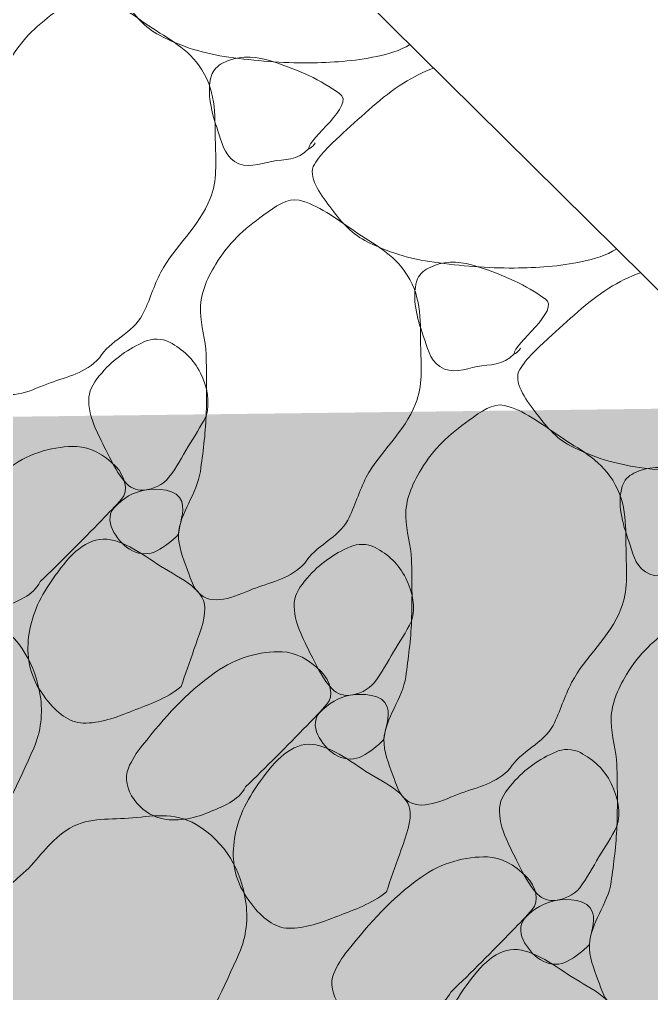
# Model space of a CAD drawing. Header units: feet. Extents: x 47819 to 50150, y 49272 to 50730.
# Drawn here: x 49402.29 to 49405.77, y 50340.57 to 50345.95 of the extents above; entities that cross this region are included whole.
import ezdxf

# ---------------------------------------------------------------- set-up
doc = ezdxf.new("R2010")
doc.units = ezdxf.units.FT
doc.header["$MEASUREMENT"] = 0
doc.layers.add('Level 30', color=1, linetype='Continuous', lineweight=0)
doc.layers.add('Level 45', color=1, linetype='Continuous', lineweight=0)
doc.layers.add('SILT FENCE', color=200, linetype='Continuous')

msp = doc.modelspace()

# ---------------------------------------------------------------- linework, layer by layer
at = {"layer": 'Level 30', "color": 1, "linetype": 'Continuous', "lineweight": 0}
for points, knots in [([(49404.4407, 50345.8147), (49404.3847, 50345.7815), (49404.3221, 50345.7628), (49404.2577, 50345.7492), (49404.1329, 50345.723), (49404.008, 50345.7149), (49403.8829, 50345.7139), (49403.7357, 50345.7126), (49403.5882, 50345.7251), (49403.441, 50345.7457), (49403.3079, 50345.7643), (49403.1832, 50345.8005), (49403.0591, 50345.8659), (49402.9755, 50345.91), (49402.9232, 50345.9762), (49402.8647, 50346.0533), (49402.8109, 50346.1241), (49402.7405, 50346.2209), (49402.7798, 50346.2866), (49402.8171, 50346.3489), (49402.8794, 50346.4061), (49402.9389, 50346.4599), (49403.0483, 50346.5586), (49403.1483, 50346.6573), (49403.2713, 50346.7356), (49403.3218, 50346.7678), (49403.3745, 50346.7943), (49403.4298, 50346.8155)], [0, 0, 0, 0, 0.069985, 0.069985, 0.069985, 0.205533, 0.205533, 0.205533, 0.365083, 0.365083, 0.365083, 0.50923, 0.50923, 0.50923, 0.60647, 0.60647, 0.60647, 0.695878, 0.695878, 0.695878, 0.780575, 0.780575, 0.780575, 0.936081, 0.936081, 0.936081, 1, 1, 1, 1]), ([(49402.7268, 50344.084), (49402.6494, 50343.9993), (49402.5503, 50343.9812), (49402.4546, 50343.9461), (49402.3585, 50343.9109), (49402.2351, 50343.8411), (49402.1505, 50343.9107), (49402.1086, 50343.9453), (49402.0979, 50343.9961), (49402.0798, 50344.0451), (49402.0554, 50344.1109), (49402.0275, 50344.1782), (49402.0303, 50344.2431), (49402.0354, 50344.3597), (49402.1337, 50344.469), (49402.1505, 50344.5896), (49402.1647, 50344.6912), (49402.1784, 50344.7942), (49402.1823, 50344.8972), (49402.1867, 50345.0102), (49402.1852, 50345.1235), (49402.1823, 50345.2366), (49402.1803, 50345.3161), (49402.1522, 50345.3946), (49402.1505, 50345.4734), (49402.1486, 50345.5642), (49402.1834, 50345.6502), (49402.2354, 50345.7351), (49402.3071, 50345.8524), (49402.3869, 50345.9254), (49402.5005, 50346.0073), (49402.5636, 50346.0527), (49402.6325, 50346.1036), (49402.695, 50346.0886), (49402.7982, 50346.064), (49402.8986, 50345.9881), (49402.999, 50345.9189), (49403.1091, 50345.8431), (49403.2154, 50345.7969), (49403.2925, 50345.675), (49403.376, 50345.5429), (49403.363, 50345.405), (49403.3667, 50345.2684), (49403.3695, 50345.1674), (49403.3777, 50345.0636), (49403.3385, 50344.9643), (49403.2756, 50344.8052), (49403.1414, 50344.6995), (49403.0662, 50344.5577), (49403.0266, 50344.483), (49403.0028, 50344.3957), (49402.9637, 50344.3209), (49402.913, 50344.2238), (49402.7817, 50344.1766), (49402.7268, 50344.084)], [0, 0, 0, 0, 0.054316, 0.054316, 0.054316, 0.108799, 0.108799, 0.108799, 0.135821, 0.135821, 0.135821, 0.172146, 0.172146, 0.172146, 0.237422, 0.237422, 0.237422, 0.292461, 0.292461, 0.292461, 0.352873, 0.352873, 0.352873, 0.395413, 0.395413, 0.395413, 0.444368, 0.444368, 0.444368, 0.51201, 0.51201, 0.51201, 0.549525, 0.549525, 0.549525, 0.611502, 0.611502, 0.611502, 0.679424, 0.679424, 0.679424, 0.752988, 0.752988, 0.752988, 0.80734, 0.80734, 0.80734, 0.894432, 0.894432, 0.894432, 0.940374, 0.940374, 0.940374, 1, 1, 1, 1]), ([(49403.8829, 50345.2401), (49403.8201, 50345.1727), (49403.7486, 50345.1829), (49403.6779, 50345.1694), (49403.611, 50345.1566), (49403.5364, 50345.1249), (49403.4728, 50345.1694), (49403.4129, 50345.2113), (49403.4022, 50345.2768), (49403.3809, 50345.3391), (49403.347, 50345.4379), (49403.3154, 50345.5455), (49403.3455, 50345.6431), (49403.3549, 50345.6735), (49403.3783, 50345.6982), (49403.4092, 50345.7139), (49403.4863, 50345.7531), (49403.571, 50345.7529), (49403.646, 50345.7315), (49403.7259, 50345.7088), (49403.8042, 50345.6796), (49403.8829, 50345.6431), (49403.9441, 50345.6149), (49404.0012, 50345.5793), (49404.0526, 50345.5442), (49404.1438, 50345.4819), (49403.8771, 50345.2935), (49403.8829, 50345.2401), (49403.8837, 50345.2332), (49403.9277, 50345.2742), (49403.9147, 50345.2719)], [0, 0, 0, 0, 0.103475, 0.103475, 0.103475, 0.201297, 0.201297, 0.201297, 0.293367, 0.293367, 0.293367, 0.439391, 0.439391, 0.439391, 0.484772, 0.484772, 0.484772, 0.598088, 0.598088, 0.598088, 0.7187, 0.7187, 0.7187, 0.812423, 0.812423, 0.812423, 0.978533, 0.978533, 0.978533, 1, 1, 1, 1]), ([(49405.5812, 50344.6855), (49405.5236, 50344.6498), (49405.4583, 50344.6299), (49405.3912, 50344.6157), (49405.2664, 50344.5894), (49405.1415, 50344.5813), (49405.0164, 50344.5804), (49404.8692, 50344.5793), (49404.7217, 50344.5916), (49404.5745, 50344.6122), (49404.4414, 50344.6308), (49404.3167, 50344.667), (49404.1926, 50344.7324), (49404.1089, 50344.7765), (49404.0566, 50344.8427), (49403.9982, 50344.9198), (49403.9444, 50344.9906), (49403.874, 50345.0874), (49403.9133, 50345.1531), (49403.9506, 50345.2154), (49404.0129, 50345.2726), (49404.0724, 50345.3264), (49404.1817, 50345.4252), (49404.2816, 50345.5239), (49404.4048, 50345.6021), (49404.4579, 50345.6359), (49404.5134, 50345.6633), (49404.5715, 50345.6851)], [0, 0, 0, 0, 0.072452, 0.072452, 0.072452, 0.207182, 0.207182, 0.207182, 0.36577, 0.36577, 0.36577, 0.509049, 0.509049, 0.509049, 0.605703, 0.605703, 0.605703, 0.694572, 0.694572, 0.694572, 0.778758, 0.778758, 0.778758, 0.933327, 0.933327, 0.933327, 1, 1, 1, 1]), ([(49403.8603, 50342.9505), (49403.7829, 50342.8658), (49403.6838, 50342.8477), (49403.5881, 50342.8126), (49403.492, 50342.7774), (49403.3686, 50342.7076), (49403.284, 50342.7772), (49403.2421, 50342.8118), (49403.2314, 50342.8626), (49403.2133, 50342.9116), (49403.1889, 50342.9774), (49403.161, 50343.0447), (49403.1638, 50343.1096), (49403.1689, 50343.2262), (49403.2672, 50343.3355), (49403.284, 50343.4561), (49403.2982, 50343.5577), (49403.3119, 50343.6607), (49403.3158, 50343.7637), (49403.3202, 50343.8767), (49403.3187, 50343.9901), (49403.3158, 50344.1031), (49403.3138, 50344.1827), (49403.2856, 50344.2611), (49403.284, 50344.34), (49403.2821, 50344.4307), (49403.3169, 50344.5167), (49403.3689, 50344.6016), (49403.4406, 50344.7189), (49403.5204, 50344.7919), (49403.634, 50344.8738), (49403.6971, 50344.9192), (49403.766, 50344.9701), (49403.8285, 50344.9551), (49403.9316, 50344.9305), (49404.0321, 50344.8546), (49404.1325, 50344.7854), (49404.2426, 50344.7096), (49404.3489, 50344.6634), (49404.426, 50344.5415), (49404.5094, 50344.4094), (49404.4965, 50344.2715), (49404.5002, 50344.1349), (49404.503, 50344.0339), (49404.5112, 50343.9302), (49404.4719, 50343.8308), (49404.4091, 50343.6717), (49404.2749, 50343.566), (49404.1997, 50343.4242), (49404.16, 50343.3495), (49404.1363, 50343.2622), (49404.0972, 50343.1874), (49404.0465, 50343.0903), (49403.9152, 50343.0431), (49403.8603, 50342.9505)], [0, 0, 0, 0, 0.054316, 0.054316, 0.054316, 0.108799, 0.108799, 0.108799, 0.135821, 0.135821, 0.135821, 0.172146, 0.172146, 0.172146, 0.237422, 0.237422, 0.237422, 0.292461, 0.292461, 0.292461, 0.352873, 0.352873, 0.352873, 0.395413, 0.395413, 0.395413, 0.444368, 0.444368, 0.444368, 0.51201, 0.51201, 0.51201, 0.549525, 0.549525, 0.549525, 0.611502, 0.611502, 0.611502, 0.679424, 0.679424, 0.679424, 0.752988, 0.752988, 0.752988, 0.80734, 0.80734, 0.80734, 0.894432, 0.894432, 0.894432, 0.940374, 0.940374, 0.940374, 1, 1, 1, 1]), ([(49405.0164, 50344.1066), (49404.9536, 50344.0392), (49404.882, 50344.0494), (49404.8114, 50344.0359), (49404.7445, 50344.0231), (49404.6699, 50343.9914), (49404.6063, 50344.0359), (49404.5464, 50344.0778), (49404.5357, 50344.1433), (49404.5144, 50344.2056), (49404.4805, 50344.3044), (49404.4489, 50344.412), (49404.479, 50344.5097), (49404.4884, 50344.54), (49404.5118, 50344.5647), (49404.5427, 50344.5804), (49404.6198, 50344.6196), (49404.7045, 50344.6194), (49404.7795, 50344.598), (49404.8594, 50344.5753), (49404.9377, 50344.5461), (49405.0164, 50344.5097), (49405.0776, 50344.4814), (49405.1347, 50344.4458), (49405.1861, 50344.4107), (49405.2773, 50344.3484), (49405.0105, 50344.16), (49405.0164, 50344.1066), (49405.0172, 50344.0997), (49405.0612, 50344.1407), (49405.0482, 50344.1384)], [0, 0, 0, 0, 0.103475, 0.103475, 0.103475, 0.201297, 0.201297, 0.201297, 0.293367, 0.293367, 0.293367, 0.439391, 0.439391, 0.439391, 0.484772, 0.484772, 0.484772, 0.598088, 0.598088, 0.598088, 0.7187, 0.7187, 0.7187, 0.812423, 0.812423, 0.812423, 0.978533, 0.978533, 0.978533, 1, 1, 1, 1]), ([(49406.7216, 50343.5565), (49406.6624, 50343.5182), (49406.5944, 50343.497), (49406.5247, 50343.4822), (49406.3999, 50343.4558), (49406.275, 50343.4476), (49406.1499, 50343.4469), (49406.0027, 50343.446), (49405.8552, 50343.4581), (49405.708, 50343.4787), (49405.5749, 50343.4973), (49405.4502, 50343.5335), (49405.3261, 50343.5989), (49405.2424, 50343.643), (49405.1901, 50343.7092), (49405.1317, 50343.7863), (49405.0779, 50343.8571), (49405.0075, 50343.9539), (49405.0468, 50344.0196), (49405.0841, 50344.0819), (49405.1464, 50344.139), (49405.2059, 50344.1929), (49405.3152, 50344.2917), (49405.415, 50344.3905), (49405.5383, 50344.4686), (49405.594, 50344.5039), (49405.6522, 50344.5324), (49405.7134, 50344.5547)], [0, 0, 0, 0, 0.074869, 0.074869, 0.074869, 0.208794, 0.208794, 0.208794, 0.366433, 0.366433, 0.366433, 0.508854, 0.508854, 0.508854, 0.60493, 0.60493, 0.60493, 0.693267, 0.693267, 0.693267, 0.77695, 0.77695, 0.77695, 0.930594, 0.930594, 0.930594, 1, 1, 1, 1]), ([(49403.3158, 50343.7637), (49403.285, 50343.7014), (49403.2507, 50343.6503), (49403.2168, 50343.594), (49403.1823, 50343.5366), (49403.1536, 50343.4803), (49403.1108, 50343.4242), (49403.0783, 50343.3817), (49403.0225, 50343.3597), (49402.9764, 50343.3535), (49402.9445, 50343.3492), (49402.9049, 50343.3603), (49402.8774, 50343.3889), (49402.8251, 50343.4434), (49402.8028, 50343.4991), (49402.7714, 50343.5586), (49402.7473, 50343.6042), (49402.7251, 50343.6491), (49402.7042, 50343.6965), (49402.6805, 50343.7501), (49402.6649, 50343.8108), (49402.6688, 50343.8662), (49402.6723, 50343.9147), (49402.7025, 50343.9577), (49402.7395, 50344.0005), (49402.811, 50344.0833), (49402.8873, 50344.1342), (49402.9764, 50344.1738), (49403.0183, 50344.1924), (49403.0717, 50344.1929), (49403.1143, 50344.1702), (49403.1884, 50344.1309), (49403.2455, 50344.0785), (49403.284, 50344.0005), (49403.3223, 50343.9229), (49403.3388, 50343.8394), (49403.3158, 50343.7637)], [0, 0, 0, 0, 0.087607, 0.087607, 0.087607, 0.176844, 0.176844, 0.176844, 0.244543, 0.244543, 0.244543, 0.291416, 0.291416, 0.291416, 0.380653, 0.380653, 0.380653, 0.449046, 0.449046, 0.449046, 0.526343, 0.526343, 0.526343, 0.594042, 0.594042, 0.594042, 0.724902, 0.724902, 0.724902, 0.786407, 0.786407, 0.786407, 0.893425, 0.893425, 0.893425, 1, 1, 1, 1]), ([(49404.9938, 50341.817), (49404.9163, 50341.7323), (49404.8173, 50341.7142), (49404.7216, 50341.6791), (49404.6255, 50341.6439), (49404.5021, 50341.5741), (49404.4175, 50341.6438), (49404.3756, 50341.6783), (49404.3649, 50341.7291), (49404.3468, 50341.7781), (49404.3224, 50341.844), (49404.2945, 50341.9112), (49404.2973, 50341.9761), (49404.3024, 50342.0927), (49404.4007, 50342.202), (49404.4175, 50342.3226), (49404.4316, 50342.4242), (49404.4454, 50342.5272), (49404.4493, 50342.6302), (49404.4536, 50342.7432), (49404.4522, 50342.8566), (49404.4493, 50342.9696), (49404.4473, 50343.0492), (49404.4191, 50343.1276), (49404.4175, 50343.2065), (49404.4156, 50343.2972), (49404.4504, 50343.3832), (49404.5024, 50343.4681), (49404.5741, 50343.5854), (49404.6539, 50343.6585), (49404.7675, 50343.7403), (49404.8306, 50343.7857), (49404.8995, 50343.8366), (49404.962, 50343.8216), (49405.0651, 50343.797), (49405.1656, 50343.7211), (49405.266, 50343.6519), (49405.3761, 50343.5761), (49405.4824, 50343.5299), (49405.5595, 50343.408), (49405.6429, 50343.2759), (49405.63, 50343.138), (49405.6337, 50343.0014), (49405.6365, 50342.9004), (49405.6447, 50342.7967), (49405.6054, 50342.6973), (49405.5426, 50342.5382), (49405.4084, 50342.4325), (49405.3332, 50342.2908), (49405.2935, 50342.216), (49405.2697, 50342.1287), (49405.2307, 50342.0539), (49405.18, 50341.9568), (49405.0487, 50341.9096), (49404.9938, 50341.817)], [0, 0, 0, 0, 0.054316, 0.054316, 0.054316, 0.108799, 0.108799, 0.108799, 0.135821, 0.135821, 0.135821, 0.172146, 0.172146, 0.172146, 0.237422, 0.237422, 0.237422, 0.292461, 0.292461, 0.292461, 0.352873, 0.352873, 0.352873, 0.395413, 0.395413, 0.395413, 0.444368, 0.444368, 0.444368, 0.51201, 0.51201, 0.51201, 0.549525, 0.549525, 0.549525, 0.611502, 0.611502, 0.611502, 0.679424, 0.679424, 0.679424, 0.752988, 0.752988, 0.752988, 0.80734, 0.80734, 0.80734, 0.894432, 0.894432, 0.894432, 0.940374, 0.940374, 0.940374, 1, 1, 1, 1]), ([(49402.4001, 50342.848), (49402.3598, 50342.7689), (49402.2742, 50342.74), (49402.1951, 50342.7065), (49402.1102, 50342.6706), (49402.015, 50342.6528), (49401.9299, 50342.6747), (49401.8733, 50342.6893), (49401.8257, 50342.7228), (49401.7849, 50342.7772), (49401.7445, 50342.8312), (49401.7318, 50342.8984), (49401.7531, 50342.9505), (49401.7712, 50342.9946), (49401.7982, 50343.0371), (49401.8309, 50343.0778), (49401.956, 50343.2332), (49402.0645, 50343.3593), (49402.234, 50343.4808), (49402.3483, 50343.5628), (49402.4812, 50343.5981), (49402.6016, 50343.594), (49402.6774, 50343.5913), (49402.7495, 50343.5528), (49402.8173, 50343.4844), (49402.8687, 50343.4325), (49402.8893, 50343.3491), (49402.8491, 50343.304), (49402.814, 50343.2646), (49402.7773, 50343.2261), (49402.7395, 50343.1874), (49402.6264, 50343.0713), (49402.5133, 50342.9564), (49402.4001, 50342.848)], [0, 0, 0, 0, 0.081972, 0.081972, 0.081972, 0.169857, 0.169857, 0.169857, 0.228285, 0.228285, 0.228285, 0.286248, 0.286248, 0.286248, 0.335334, 0.335334, 0.335334, 0.522907, 0.522907, 0.522907, 0.649504, 0.649504, 0.649504, 0.729114, 0.729114, 0.729114, 0.789367, 0.789367, 0.789367, 0.842044, 0.842044, 0.842044, 1, 1, 1, 1]), ([(49406.1499, 50342.9731), (49406.0871, 50342.9057), (49406.0155, 50342.9159), (49405.9448, 50342.9024), (49405.878, 50342.8896), (49405.8034, 50342.8579), (49405.7398, 50342.9024), (49405.6799, 50342.9443), (49405.6692, 50343.0098), (49405.6479, 50343.0721), (49405.614, 50343.1709), (49405.5824, 50343.2785), (49405.6125, 50343.3762), (49405.6219, 50343.4065), (49405.6453, 50343.4312), (49405.6761, 50343.4469), (49405.7533, 50343.4861), (49405.838, 50343.4859), (49405.913, 50343.4646), (49405.9929, 50343.4418), (49406.0712, 50343.4126), (49406.1499, 50343.3762), (49406.2111, 50343.3479), (49406.2682, 50343.3123), (49406.3196, 50343.2772), (49406.4108, 50343.2149), (49406.144, 50343.0265), (49406.1499, 50342.9731), (49406.1507, 50342.9662), (49406.1947, 50343.0072), (49406.1817, 50343.0049)], [0, 0, 0, 0, 0.103475, 0.103475, 0.103475, 0.201297, 0.201297, 0.201297, 0.293367, 0.293367, 0.293367, 0.439391, 0.439391, 0.439391, 0.484772, 0.484772, 0.484772, 0.598088, 0.598088, 0.598088, 0.7187, 0.7187, 0.7187, 0.812423, 0.812423, 0.812423, 0.978533, 0.978533, 0.978533, 1, 1, 1, 1]), ([(49403.1638, 50343.1096), (49403.1258, 50343.0715), (49403.0878, 50343.0417), (49403.0436, 50343.0177), (49403.0043, 50342.9963), (49402.9511, 50342.9963), (49402.9092, 50343.0177), (49402.8641, 50343.0407), (49402.8322, 50343.0777), (49402.8067, 50343.1202), (49402.7831, 50343.1596), (49402.7724, 50343.2157), (49402.8067, 50343.2545), (49402.8568, 50343.3113), (49402.9172, 50343.3423), (49402.9764, 50343.3535), (49403.0412, 50343.3658), (49403.1601, 50343.3609), (49403.1815, 50343.2899), (49403.1995, 50343.23), (49403.1673, 50343.1699), (49403.1638, 50343.1096)], [0, 0, 0, 0, 0.13075, 0.13075, 0.13075, 0.246831, 0.246831, 0.246831, 0.372114, 0.372114, 0.372114, 0.488195, 0.488195, 0.488195, 0.657947, 0.657947, 0.657947, 0.84346, 0.84346, 0.84346, 1, 1, 1, 1]), ([(49403.1779, 50342.2681), (49403.0939, 50342.1998), (49403.0044, 50342.1715), (49402.9092, 50342.1338), (49402.8204, 50342.0985), (49402.7262, 50342.064), (49402.637, 50342.0666), (49402.5591, 50342.0689), (49402.4927, 50342.1234), (49402.4319, 50342.201), (49402.3526, 50342.3021), (49402.3274, 50342.4039), (49402.3329, 50342.505), (49402.3387, 50342.6089), (49402.3715, 50342.7125), (49402.439, 50342.8161), (49402.5161, 50342.9343), (49402.6002, 50343.0492), (49402.7077, 50343.0778), (49402.8111, 50343.1053), (49402.9358, 50343.0202), (49403.0436, 50342.947), (49403.1513, 50342.8737), (49403.3069, 50342.8169), (49403.3088, 50342.703), (49403.31, 50342.6279), (49403.2743, 50342.5481), (49403.2487, 50342.4732), (49403.2252, 50342.4048), (49403.2006, 50342.3367), (49403.1779, 50342.2681)], [0, 0, 0, 0, 0.099321, 0.099321, 0.099321, 0.192025, 0.192025, 0.192025, 0.273076, 0.273076, 0.273076, 0.378794, 0.378794, 0.378794, 0.48747, 0.48747, 0.48747, 0.61146, 0.61146, 0.61146, 0.73063, 0.73063, 0.73063, 0.849753, 0.849753, 0.849753, 0.928287, 0.928287, 0.928287, 1, 1, 1, 1]), ([(49404.4493, 50342.6302), (49404.4185, 50342.5679), (49404.3842, 50342.5168), (49404.3503, 50342.4605), (49404.3158, 50342.4031), (49404.2871, 50342.3468), (49404.2443, 50342.2908), (49404.2118, 50342.2482), (49404.156, 50342.2263), (49404.1099, 50342.22), (49404.078, 50342.2157), (49404.0384, 50342.2268), (49404.0109, 50342.2554), (49403.9586, 50342.3099), (49403.9363, 50342.3656), (49403.9048, 50342.4251), (49403.8807, 50342.4707), (49403.8586, 50342.5156), (49403.8377, 50342.563), (49403.814, 50342.6166), (49403.7984, 50342.6773), (49403.8023, 50342.7327), (49403.8058, 50342.7812), (49403.836, 50342.8242), (49403.873, 50342.867), (49403.9445, 50342.9498), (49404.0208, 50343.0007), (49404.1099, 50343.0403), (49404.1518, 50343.0589), (49404.2052, 50343.0594), (49404.2478, 50343.0368), (49404.3219, 50342.9974), (49404.379, 50342.945), (49404.4175, 50342.867), (49404.4558, 50342.7894), (49404.4723, 50342.7059), (49404.4493, 50342.6302)], [0, 0, 0, 0, 0.087607, 0.087607, 0.087607, 0.176844, 0.176844, 0.176844, 0.244543, 0.244543, 0.244543, 0.291416, 0.291416, 0.291416, 0.380653, 0.380653, 0.380653, 0.449046, 0.449046, 0.449046, 0.526343, 0.526343, 0.526343, 0.594042, 0.594042, 0.594042, 0.724902, 0.724902, 0.724902, 0.786407, 0.786407, 0.786407, 0.893425, 0.893425, 0.893425, 1, 1, 1, 1]), ([(49401.541, 50340.6382), (49401.4664, 50340.5307), (49401.349, 50340.5125), (49401.2405, 50340.4933), (49401.0858, 50340.4659), (49400.921, 50340.4667), (49400.7667, 50340.5357), (49400.5618, 50340.6273), (49400.3835, 50340.7605), (49400.2894, 50340.9494), (49400.1928, 50341.1432), (49400.268, 50341.4095), (49400.3919, 50341.5893), (49400.4746, 50341.7092), (49400.5573, 50341.8271), (49400.6642, 50341.9252), (49400.8314, 50342.0787), (49401.0068, 50342.2201), (49401.1733, 50342.3707), (49401.2558, 50342.4452), (49401.3079, 50342.5369), (49401.4102, 50342.6075), (49401.5169, 50342.6812), (49401.6382, 50342.6659), (49401.7531, 50342.6747), (49401.8769, 50342.6842), (49402.0042, 50342.7121), (49402.1279, 50342.6394), (49402.2926, 50342.5425), (49402.374, 50342.3815), (49402.4001, 50342.2186), (49402.4153, 50342.1237), (49402.4043, 50342.0183), (49402.3648, 50341.9287), (49402.2819, 50341.7411), (49402.1951, 50341.5593), (49402.0925, 50341.3807), (49401.9852, 50341.1938), (49401.8937, 50341.0002), (49401.7496, 50340.8398), (49401.6843, 50340.7671), (49401.6123, 50340.7038), (49401.541, 50340.6382)], [0, 0, 0, 0, 0.050597, 0.050597, 0.050597, 0.122728, 0.122728, 0.122728, 0.218507, 0.218507, 0.218507, 0.316787, 0.316787, 0.316787, 0.38235, 0.38235, 0.38235, 0.484937, 0.484937, 0.484937, 0.535738, 0.535738, 0.535738, 0.588733, 0.588733, 0.588733, 0.645816, 0.645816, 0.645816, 0.721809, 0.721809, 0.721809, 0.766098, 0.766098, 0.766098, 0.85889, 0.85889, 0.85889, 0.956017, 0.956017, 0.956017, 1, 1, 1, 1]), ([(49406.1273, 50340.6835), (49406.0498, 50340.5988), (49405.9508, 50340.5807), (49405.855, 50340.5456), (49405.759, 50340.5104), (49405.6355, 50340.4406), (49405.551, 50340.5103), (49405.5091, 50340.5448), (49405.4984, 50340.5956), (49405.4803, 50340.6446), (49405.4559, 50340.7105), (49405.428, 50340.7777), (49405.4308, 50340.8426), (49405.4359, 50340.9592), (49405.5342, 50341.0685), (49405.551, 50341.1891), (49405.5651, 50341.2907), (49405.5789, 50341.3937), (49405.5828, 50341.4967), (49405.5871, 50341.6097), (49405.5857, 50341.7231), (49405.5828, 50341.8361), (49405.5808, 50341.9157), (49405.5526, 50341.9941), (49405.551, 50342.073), (49405.5491, 50342.1637), (49405.5839, 50342.2497), (49405.6358, 50342.3346), (49405.7076, 50342.4519), (49405.7873, 50342.525), (49405.901, 50342.6068), (49405.964, 50342.6522), (49406.033, 50342.7031), (49406.0955, 50342.6881), (49406.1986, 50342.6635), (49406.2991, 50342.5877), (49406.3995, 50342.5184), (49406.5096, 50342.4426), (49406.6159, 50342.3964), (49406.693, 50342.2745), (49406.7764, 50342.1424), (49406.7635, 50342.0045), (49406.7672, 50341.8679), (49406.77, 50341.7669), (49406.7781, 50341.6632), (49406.7389, 50341.5638), (49406.6761, 50341.4047), (49406.5419, 50341.299), (49406.4667, 50341.1573), (49406.427, 50341.0825), (49406.4032, 50340.9952), (49406.3642, 50340.9204), (49406.3134, 50340.8233), (49406.1822, 50340.7761), (49406.1273, 50340.6835)], [0, 0, 0, 0, 0.054316, 0.054316, 0.054316, 0.108799, 0.108799, 0.108799, 0.135821, 0.135821, 0.135821, 0.172146, 0.172146, 0.172146, 0.237422, 0.237422, 0.237422, 0.292461, 0.292461, 0.292461, 0.352873, 0.352873, 0.352873, 0.395413, 0.395413, 0.395413, 0.444368, 0.444368, 0.444368, 0.51201, 0.51201, 0.51201, 0.549525, 0.549525, 0.549525, 0.611502, 0.611502, 0.611502, 0.679424, 0.679424, 0.679424, 0.752988, 0.752988, 0.752988, 0.80734, 0.80734, 0.80734, 0.894432, 0.894432, 0.894432, 0.940374, 0.940374, 0.940374, 1, 1, 1, 1]), ([(49403.5336, 50341.7145), (49403.4933, 50341.6354), (49403.4077, 50341.6065), (49403.3286, 50341.573), (49403.2437, 50341.5371), (49403.1485, 50341.5193), (49403.0634, 50341.5412), (49403.0068, 50341.5558), (49402.9592, 50341.5893), (49402.9184, 50341.6438), (49402.878, 50341.6977), (49402.8653, 50341.7649), (49402.8866, 50341.817), (49402.9046, 50341.8611), (49402.9316, 50341.9036), (49402.9644, 50341.9443), (49403.0895, 50342.0997), (49403.198, 50342.2258), (49403.3674, 50342.3473), (49403.4818, 50342.4293), (49403.6147, 50342.4646), (49403.7351, 50342.4605), (49403.8109, 50342.4578), (49403.883, 50342.4193), (49403.9508, 50342.3509), (49404.0022, 50342.299), (49404.0228, 50342.2156), (49403.9826, 50342.1705), (49403.9475, 50342.1311), (49403.9108, 50342.0926), (49403.873, 50342.0539), (49403.7599, 50341.9378), (49403.6468, 50341.8229), (49403.5336, 50341.7145)], [0, 0, 0, 0, 0.081972, 0.081972, 0.081972, 0.169857, 0.169857, 0.169857, 0.228285, 0.228285, 0.228285, 0.286248, 0.286248, 0.286248, 0.335334, 0.335334, 0.335334, 0.522907, 0.522907, 0.522907, 0.649504, 0.649504, 0.649504, 0.729114, 0.729114, 0.729114, 0.789367, 0.789367, 0.789367, 0.842044, 0.842044, 0.842044, 1, 1, 1, 1]), ([(49404.2973, 50341.9761), (49404.2592, 50341.938), (49404.2213, 50341.9083), (49404.1771, 50341.8842), (49404.1378, 50341.8628), (49404.0846, 50341.8628), (49404.0427, 50341.8842), (49403.9976, 50341.9072), (49403.9657, 50341.9442), (49403.9402, 50341.9867), (49403.9166, 50342.0261), (49403.9059, 50342.0822), (49403.9402, 50342.1211), (49403.9903, 50342.1778), (49404.0506, 50342.2088), (49404.1099, 50342.22), (49404.1747, 50342.2323), (49404.2936, 50342.2274), (49404.315, 50342.1564), (49404.333, 50342.0965), (49404.3007, 50342.0364), (49404.2973, 50341.9761)], [0, 0, 0, 0, 0.13075, 0.13075, 0.13075, 0.246831, 0.246831, 0.246831, 0.372114, 0.372114, 0.372114, 0.488195, 0.488195, 0.488195, 0.657947, 0.657947, 0.657947, 0.84346, 0.84346, 0.84346, 1, 1, 1, 1]), ([(49404.3114, 50341.1346), (49404.2274, 50341.0663), (49404.1379, 50341.0381), (49404.0427, 50341.0003), (49403.9539, 50340.965), (49403.8596, 50340.9305), (49403.7705, 50340.9331), (49403.6925, 50340.9354), (49403.6262, 50340.9899), (49403.5654, 50341.0675), (49403.4861, 50341.1686), (49403.4609, 50341.2705), (49403.4664, 50341.3715), (49403.4722, 50341.4754), (49403.505, 50341.579), (49403.5725, 50341.6826), (49403.6496, 50341.8008), (49403.7337, 50341.9157), (49403.8412, 50341.9443), (49403.9446, 50341.9718), (49404.0693, 50341.8867), (49404.1771, 50341.8135), (49404.2848, 50341.7403), (49404.4404, 50341.6834), (49404.4422, 50341.5695), (49404.4435, 50341.4944), (49404.4078, 50341.4146), (49404.3821, 50341.3397), (49404.3587, 50341.2713), (49404.3341, 50341.2033), (49404.3114, 50341.1346)], [0, 0, 0, 0, 0.099321, 0.099321, 0.099321, 0.192025, 0.192025, 0.192025, 0.273076, 0.273076, 0.273076, 0.378794, 0.378794, 0.378794, 0.48747, 0.48747, 0.48747, 0.61146, 0.61146, 0.61146, 0.73063, 0.73063, 0.73063, 0.849753, 0.849753, 0.849753, 0.928287, 0.928287, 0.928287, 1, 1, 1, 1]), ([(49405.5828, 50341.4967), (49405.5519, 50341.4344), (49405.5177, 50341.3833), (49405.4838, 50341.327), (49405.4493, 50341.2696), (49405.4206, 50341.2133), (49405.3777, 50341.1573), (49405.3453, 50341.1147), (49405.2895, 50341.0928), (49405.2434, 50341.0866), (49405.2115, 50341.0823), (49405.1719, 50341.0933), (49405.1444, 50341.1219), (49405.0921, 50341.1764), (49405.0698, 50341.2321), (49405.0383, 50341.2916), (49405.0142, 50341.3372), (49404.9921, 50341.3821), (49404.9712, 50341.4295), (49404.9475, 50341.4831), (49404.9319, 50341.5438), (49404.9358, 50341.5992), (49404.9393, 50341.6477), (49404.9695, 50341.6907), (49405.0065, 50341.7336), (49405.078, 50341.8163), (49405.1543, 50341.8672), (49405.2434, 50341.9068), (49405.2853, 50341.9254), (49405.3387, 50341.9259), (49405.3813, 50341.9033), (49405.4554, 50341.8639), (49405.5125, 50341.8115), (49405.551, 50341.7336), (49405.5893, 50341.6559), (49405.6057, 50341.5724), (49405.5828, 50341.4967)], [0, 0, 0, 0, 0.087607, 0.087607, 0.087607, 0.176844, 0.176844, 0.176844, 0.244543, 0.244543, 0.244543, 0.291416, 0.291416, 0.291416, 0.380653, 0.380653, 0.380653, 0.449046, 0.449046, 0.449046, 0.526343, 0.526343, 0.526343, 0.594042, 0.594042, 0.594042, 0.724902, 0.724902, 0.724902, 0.786407, 0.786407, 0.786407, 0.893425, 0.893425, 0.893425, 1, 1, 1, 1]), ([(49402.6745, 50339.5048), (49402.5999, 50339.3972), (49402.4825, 50339.379), (49402.374, 50339.3598), (49402.2193, 50339.3324), (49402.0545, 50339.3332), (49401.9002, 50339.4022), (49401.6953, 50339.4939), (49401.517, 50339.627), (49401.4229, 50339.8159), (49401.3263, 50340.0097), (49401.4015, 50340.276), (49401.5254, 50340.4558), (49401.6081, 50340.5757), (49401.6908, 50340.6936), (49401.7977, 50340.7917), (49401.9649, 50340.9452), (49402.1403, 50341.0866), (49402.3068, 50341.2372), (49402.3893, 50341.3117), (49402.4414, 50341.4034), (49402.5437, 50341.474), (49402.6504, 50341.5477), (49402.7717, 50341.5324), (49402.8866, 50341.5412), (49403.0104, 50341.5507), (49403.1376, 50341.5786), (49403.2614, 50341.5059), (49403.4261, 50341.409), (49403.5075, 50341.248), (49403.5336, 50341.0851), (49403.5488, 50340.9902), (49403.5378, 50340.8848), (49403.4983, 50340.7952), (49403.4154, 50340.6076), (49403.3286, 50340.4258), (49403.226, 50340.2472), (49403.1187, 50340.0603), (49403.0272, 50339.8667), (49402.8831, 50339.7063), (49402.8178, 50339.6336), (49402.7458, 50339.5703), (49402.6745, 50339.5048)], [0, 0, 0, 0, 0.050597, 0.050597, 0.050597, 0.122728, 0.122728, 0.122728, 0.218507, 0.218507, 0.218507, 0.316787, 0.316787, 0.316787, 0.38235, 0.38235, 0.38235, 0.484937, 0.484937, 0.484937, 0.535738, 0.535738, 0.535738, 0.588733, 0.588733, 0.588733, 0.645816, 0.645816, 0.645816, 0.721809, 0.721809, 0.721809, 0.766098, 0.766098, 0.766098, 0.85889, 0.85889, 0.85889, 0.956017, 0.956017, 0.956017, 1, 1, 1, 1]), ([(49404.6671, 50340.581), (49404.6267, 50340.502), (49404.5412, 50340.473), (49404.462, 50340.4396), (49404.3772, 50340.4036), (49404.282, 50340.3858), (49404.1969, 50340.4077), (49404.1403, 50340.4223), (49404.0927, 50340.4558), (49404.0519, 50340.5103), (49404.0115, 50340.5643), (49403.9988, 50340.6314), (49404.0201, 50340.6835), (49404.0381, 50340.7276), (49404.0651, 50340.7701), (49404.0979, 50340.8108), (49404.223, 50340.9662), (49404.3315, 50341.0923), (49404.5009, 50341.2138), (49404.6153, 50341.2958), (49404.7482, 50341.3311), (49404.8686, 50341.327), (49404.9444, 50341.3243), (49405.0164, 50341.2858), (49405.0843, 50341.2174), (49405.1357, 50341.1655), (49405.1563, 50341.0822), (49405.1161, 50341.0371), (49405.081, 50340.9976), (49405.0442, 50340.9591), (49405.0065, 50340.9204), (49404.8934, 50340.8043), (49404.7802, 50340.6894), (49404.6671, 50340.581)], [0, 0, 0, 0, 0.081972, 0.081972, 0.081972, 0.169857, 0.169857, 0.169857, 0.228285, 0.228285, 0.228285, 0.286248, 0.286248, 0.286248, 0.335334, 0.335334, 0.335334, 0.522907, 0.522907, 0.522907, 0.649504, 0.649504, 0.649504, 0.729114, 0.729114, 0.729114, 0.789367, 0.789367, 0.789367, 0.842044, 0.842044, 0.842044, 1, 1, 1, 1]), ([(49405.4308, 50340.8426), (49405.3927, 50340.8045), (49405.3548, 50340.7748), (49405.3106, 50340.7507), (49405.2713, 50340.7293), (49405.2181, 50340.7293), (49405.1762, 50340.7507), (49405.1311, 50340.7737), (49405.0992, 50340.8107), (49405.0737, 50340.8532), (49405.05, 50340.8926), (49405.0394, 50340.9487), (49405.0737, 50340.9876), (49405.1238, 50341.0443), (49405.1841, 50341.0753), (49405.2434, 50341.0866), (49405.3082, 50341.0988), (49405.4271, 50341.0939), (49405.4485, 50341.0229), (49405.4665, 50340.963), (49405.4342, 50340.9029), (49405.4308, 50340.8426)], [0, 0, 0, 0, 0.13075, 0.13075, 0.13075, 0.246831, 0.246831, 0.246831, 0.372114, 0.372114, 0.372114, 0.488195, 0.488195, 0.488195, 0.657947, 0.657947, 0.657947, 0.84346, 0.84346, 0.84346, 1, 1, 1, 1]), ([(49405.4449, 50340.0011), (49405.3609, 50339.9328), (49405.2714, 50339.9046), (49405.1762, 50339.8668), (49405.0874, 50339.8315), (49404.9931, 50339.797), (49404.904, 50339.7996), (49404.826, 50339.8019), (49404.7597, 50339.8564), (49404.6989, 50339.934), (49404.6196, 50340.0351), (49404.5944, 50340.137), (49404.5999, 50340.238), (49404.6057, 50340.3419), (49404.6385, 50340.4456), (49404.706, 50340.5492), (49404.7831, 50340.6673), (49404.8672, 50340.7822), (49404.9747, 50340.8108), (49405.0781, 50340.8383), (49405.2028, 50340.7532), (49405.3106, 50340.68), (49405.4183, 50340.6068), (49405.5739, 50340.5499), (49405.5757, 50340.436), (49405.577, 50340.3609), (49405.5413, 50340.2811), (49405.5156, 50340.2062), (49405.4922, 50340.1378), (49405.4676, 50340.0698), (49405.4449, 50340.0011)], [0, 0, 0, 0, 0.099321, 0.099321, 0.099321, 0.192025, 0.192025, 0.192025, 0.273076, 0.273076, 0.273076, 0.378794, 0.378794, 0.378794, 0.48747, 0.48747, 0.48747, 0.61146, 0.61146, 0.61146, 0.73063, 0.73063, 0.73063, 0.849753, 0.849753, 0.849753, 0.928287, 0.928287, 0.928287, 1, 1, 1, 1])]:
    msp.add_open_spline(points, degree=3, knots=knots, dxfattribs=at)
at = {"layer": 'Level 45', "color": 5, "linetype": 'Continuous', "lineweight": 0}
msp.add_line((49417.3299, 50333.0536), (49400.9854, 50349.2356), dxfattribs=at)
at = {"layer": 'SILT FENCE', "linetype": 'Continuous', "lineweight": 0, "const_width": 6}
msp.add_lwpolyline([(49345.0426, 50340.0498), (49426.0144, 50341.0532)], dxfattribs=at)

doc.saveas('drawing.dxf')
